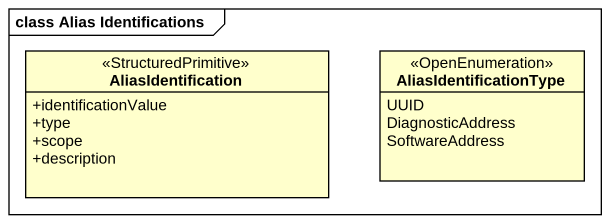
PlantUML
@startuml
mainframe class Alias Identifications
hide circle
hide empty members
skinparam classAttributeIconSize 0
class AliasIdentification <<StructuredPrimitive>> {
  +identificationValue
  +type
  +scope
  +description
}
enum AliasIdentificationType <<OpenEnumeration>> {
  UUID
  DiagnosticAddress
  SoftwareAddress
}
@enduml
